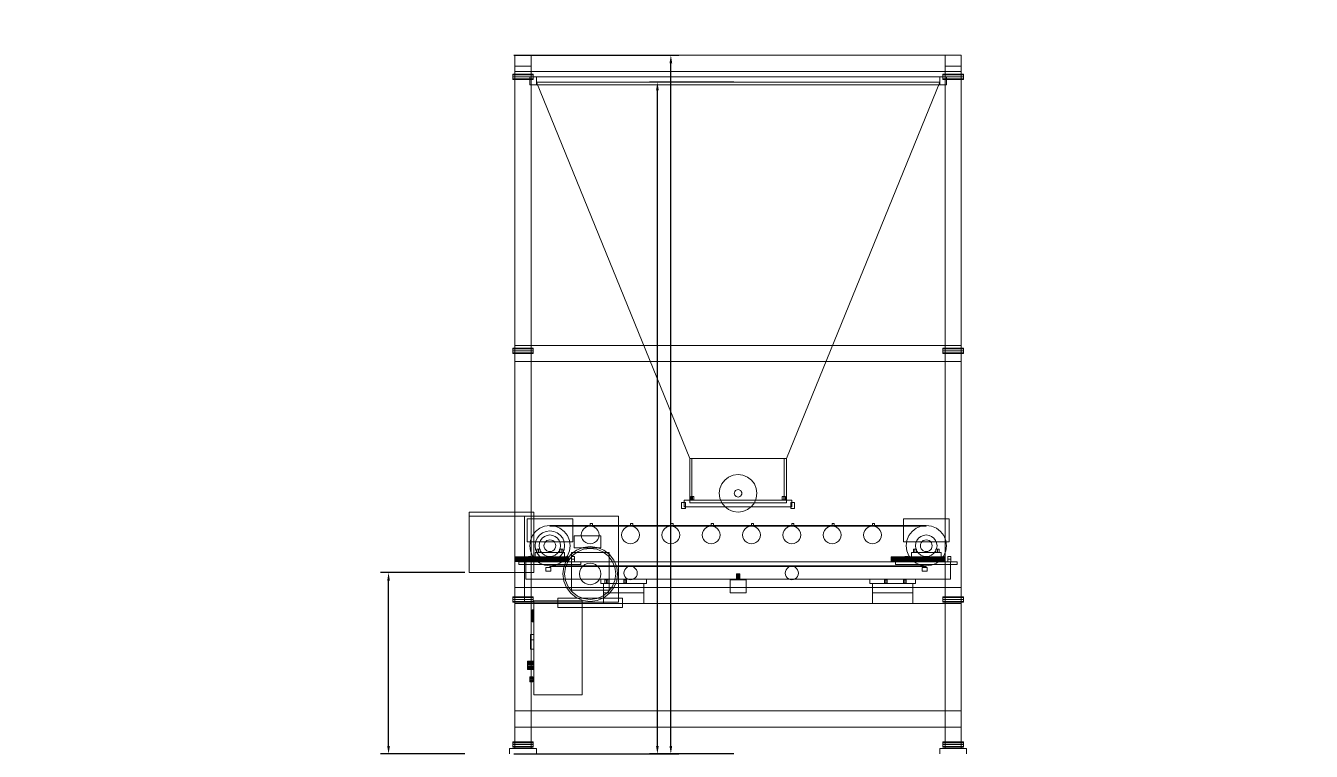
# Model space of a CAD drawing. Header units: millimetres. Extents: x -191664 to 191490, y -197311 to 10263.
# Drawn here: x -1550 to 3232, y -75090 to -72390 of the extents above; entities that cross this region are included whole.
import ezdxf

# ---------------------------------------------------------------- set-up
doc = ezdxf.new("R2010")
doc.units = ezdxf.units.MM
for name, color, linetype, lineweight in [('COTAS_O', 1, 'Continuous', 0), ('COTAS_R', 1, 'Continuous', 0), ('DET_dosificador_frontal', 7, 'Continuous', 0), ('R15_COTAS_TRANSPORTE_P', 1, 'Continuous', 0)]:
    doc.layers.add(name, color=color, linetype=linetype, lineweight=lineweight)
doc.dimstyles.new('PLANTA_20', dxfattribs={"dimtxt": 50, "dimasz": 30, "dimexe": 30, "dimexo": 16, "dimgap": 20, "dimtad": 1, "dimtih": 1, "dimtoh": 1, "dimdec": 1, "dimzin": 0, "dimdsep": 46, "dimcen": 0.09, "dimadec": 0, "dimazin": 0, "dimtfac": 1, "dimtdec": 4, "dimtofl": 0, "dimtmove": 0, "dimatfit": 3, "dimfxl": 1, "dimtolj": 1, "dimtzin": 0, "dimarcsym": 0})

# ---------------------------------------------------------------- blocks, each defined once
blk = doc.blocks.new('*D56')
at = {"layer": 'COTAS_O', "color": 0, "lineweight": -2, "transparency": 16777216}
for p, q in [((266, -72500), (880, -72500)), ((850, -75070), (850, -72530)), ((266, -75100), (880, -75100))]:
    blk.add_line(p, q, dxfattribs=at)
at = {"layer": 'COTAS_O', "color": 0, "transparency": 16777216}
for points in [[(845, -72530), (855, -72530), (850, -72500)], [(845, -75070), (855, -75070), (850, -75100)]]:
    blk.add_solid(points, dxfattribs=at)
at = {"layer": 'Defpoints', "color": 0, "transparency": 16777216}
for p in [(250, -72500), (850, -72500), (250, -75100)]:
    blk.add_point(p, dxfattribs=at)
blk = doc.blocks.new('*D57')
at = {"layer": 'COTAS_O', "color": 0, "lineweight": -2, "transparency": 16777216}
for p, q in [((1084, -72600), (770, -72600)), ((800, -75070), (800, -72630)), ((1084, -75100), (770, -75100))]:
    blk.add_line(p, q, dxfattribs=at)
at = {"layer": 'COTAS_O', "color": 0, "transparency": 16777216}
for points in [[(795, -72630), (805, -72630), (800, -72600)], [(795, -75070), (805, -75070), (800, -75100)]]:
    blk.add_solid(points, dxfattribs=at)
at = {"layer": 'Defpoints', "color": 0, "transparency": 16777216}
for p in [(800, -72600), (1100, -72600), (1100, -75100)]:
    blk.add_point(p, dxfattribs=at)
blk = doc.blocks.new('*D58')
at = {"layer": 'COTAS_R', "color": 0, "lineweight": -2, "transparency": 16777216}
for p, q in [((84, -74425), (-230, -74425)), ((-200, -75070), (-200, -74455)), ((84, -75100), (-230, -75100))]:
    blk.add_line(p, q, dxfattribs=at)
at = {"layer": 'COTAS_R', "color": 0, "transparency": 16777216}
for points in [[(-205, -74455), (-195, -74455), (-200, -74425)], [(-205, -75070), (-195, -75070), (-200, -75100)]]:
    blk.add_solid(points, dxfattribs=at)
at = {"layer": 'Defpoints', "color": 0, "transparency": 16777216}
for p in [(-200, -74425), (100, -74425), (100, -75100)]:
    blk.add_point(p, dxfattribs=at)
blk = doc.blocks.new('*D132')
at = {"layer": 'Defpoints', "color": 0, "transparency": 16777216}
for p in [(-500, -194490), (-500, -194490), (500, -194490), (203.3, -194656.7), (439.7, -194832)]:
    blk.add_point(p, dxfattribs=at)
at = {"layer": 'R15_COTAS_TRANSPORTE_P', "color": 0, "lineweight": -2, "transparency": 16777216}
blk.add_arc((-500, -194490), 722.8, 342.3783, 357.6217, dxfattribs=at)
at = {"layer": 'R15_COTAS_TRANSPORTE_P', "color": 0, "transparency": 16777216}
for points in [[(217.2, -194519.9), (227.1, -194520.1), (222.8, -194490)], [(193.6, -194710.4), (184.1, -194707.2), (179.2, -194737.2)]]:
    blk.add_solid(points, dxfattribs=at)
blk = doc.blocks.new('*D133')
at = {"layer": 'Defpoints', "color": 0, "transparency": 16777216}
for p in [(439.7, -194148), (217.9, -194406.1), (-500, -194490), (-500, -194490), (500, -194490)]:
    blk.add_point(p, dxfattribs=at)
at = {"layer": 'R15_COTAS_TRANSPORTE_P', "color": 0, "lineweight": -2, "transparency": 16777216}
blk.add_arc((-500, -194490), 722.8, 2.3783, 17.6217, dxfattribs=at)
at = {"layer": 'R15_COTAS_TRANSPORTE_P', "color": 0, "transparency": 16777216}
for points in [[(184.1, -194272.8), (193.6, -194269.6), (179.2, -194242.8)], [(227.1, -194459.9), (217.2, -194460.1), (222.8, -194490)]]:
    blk.add_solid(points, dxfattribs=at)

msp = doc.modelspace()

# ---------------------------------------------------------------- linework, layer by layer
at = {"layer": 'DET_dosificador_frontal', "color": 253, "true_color": 0x9caaa6}
for p, q in [((270, -72500), (330, -72500)), ((270, -72560), (270, -72500)), ((270, -72540), (330, -72540)), ((270, -75080), (270, -72540)), ((330, -72560), (330, -72500)), ((330, -72500), (1870, -72500)), ((330, -75080), (330, -72540)), ((1870, -72500), (1930, -72500)), ((1870, -72560), (1870, -72500)), ((1870, -72540), (1930, -72540)), ((1870, -75080), (1870, -72540)), ((1930, -72560), (1930, -72500)), ((1930, -75080), (1930, -72540)), ((262, -72572.93), (262, -72570)), ((262, -72570), (338, -72570)), ((262, -72580), (262, -72572.93)), ((262, -72572.93), (338, -72572.93)), ((262, -72587.07), (262, -72580)), ((338, -72580), (262, -72580)), ((262, -72587.07), (262, -72590)), ((262, -72587.07), (338, -72587.07)), ((270, -72560), (330, -72560)), ((325, -72580), (350, -72580)), ((325, -72610), (325, -72580)), ((330, -72560), (1870, -72560)), ((338, -72572.93), (338, -72570)), ((338, -72580), (338, -72572.93)), ((338, -72580), (338, -72587.07)), ((338, -72587.07), (338, -72590)), ((350, -72610), (350, -72580)), ((350, -72580), (1850, -72580)), ((1850, -72580), (1875, -72580)), ((1850, -72610), (1850, -72580)), ((1862, -72572.93), (1862, -72570)), ((1862, -72570), (1938, -72570)), ((1862, -72580), (1862, -72572.93)), ((1862, -72572.93), (1938, -72572.93)), ((1862, -72587.07), (1862, -72580)), ((1938, -72580), (1862, -72580)), ((1862, -72587.07), (1862, -72590)), ((1862, -72587.07), (1938, -72587.07)), ((1870, -72560), (1930, -72560)), ((1875, -72610), (1875, -72580)), ((1938, -72572.93), (1938, -72570)), ((1938, -72580), (1938, -72572.93)), ((1938, -72580), (1938, -72587.07)), ((1938, -72587.07), (1938, -72590)), ((262, -72590), (338, -72590)), ((325, -72610), (350, -72610)), ((920, -74000), (350, -72600)), ((1850, -72600), (350, -72600)), ((350, -72610), (1850, -72610)), ((1280, -74000), (1850, -72600)), ((1850, -72610), (1875, -72610)), ((1862, -72590), (1938, -72590)), ((262, -73592.93), (262, -73590)), ((262, -73590), (338, -73590)), ((270, -73580), (330, -73580)), ((270, -73640), (270, -73580)), ((330, -73640), (330, -73580)), ((330, -73580), (1870, -73580)), ((338, -73592.93), (338, -73590)), ((1862, -73592.93), (1862, -73590)), ((1862, -73590), (1938, -73590)), ((1870, -73580), (1930, -73580)), ((1870, -73640), (1870, -73580)), ((1930, -73640), (1930, -73580)), ((1938, -73592.93), (1938, -73590)), ((262, -73600), (262, -73592.93)), ((262, -73592.93), (338, -73592.93)), ((262, -73607.07), (262, -73600)), ((338, -73600), (262, -73600)), ((262, -73607.07), (262, -73610)), ((262, -73607.07), (338, -73607.07)), ((262, -73610), (338, -73610)), ((270, -73640), (330, -73640)), ((330, -73640), (1870, -73640)), ((338, -73600), (338, -73592.93)), ((338, -73600), (338, -73607.07)), ((338, -73607.07), (338, -73610)), ((1862, -73600), (1862, -73592.93)), ((1862, -73592.93), (1938, -73592.93)), ((1862, -73607.07), (1862, -73600)), ((1938, -73600), (1862, -73600)), ((1862, -73607.07), (1862, -73610)), ((1862, -73607.07), (1938, -73607.07)), ((1862, -73610), (1938, -73610)), ((1870, -73640), (1930, -73640)), ((1938, -73600), (1938, -73592.93)), ((1938, -73600), (1938, -73607.07)), ((1938, -73607.07), (1938, -73610)), ((920, -74000), (1280, -74000)), ((920, -74165), (920, -74000)), ((1280, -74165), (1280, -74000)), ((920, -74165), (1280, -74165)), ((100, -74200), (340, -74200)), ((100, -74425), (100, -74200)), ((100, -74215), (100, -74200)), ((340, -74425), (340, -74200)), ((340, -74215), (340, -74200)), ((100, -74215), (340, -74215)), ((310, -74385), (1890, -74385)), ((310, -74450), (310, -74385)), ((1890, -74450), (1890, -74385)), ((100, -74425), (340, -74425)), ((310, -74450), (1890, -74450)), ((270, -74480), (330, -74480)), ((270, -74540), (270, -74480)), ((330, -74540), (330, -74480)), ((330, -74480), (1870, -74480)), ((600, -74540), (600, -74500)), ((750, -74540), (750, -74500)), ((1600, -74540), (1600, -74500)), ((1750, -74540), (1750, -74500)), ((1870, -74480), (1930, -74480)), ((1870, -74540), (1870, -74480)), ((1930, -74540), (1930, -74480)), ((262, -74517.93), (262, -74515)), ((262, -74515), (338, -74515)), ((262, -74525), (262, -74517.93)), ((262, -74517.93), (338, -74517.93)), ((262, -74532.07), (262, -74525)), ((338, -74525), (262, -74525)), ((262, -74532.07), (262, -74535)), ((262, -74532.07), (338, -74532.07)), ((262, -74535), (338, -74535)), ((270, -74540), (330, -74540)), ((330, -74540), (1870, -74540)), ((338, -74517.93), (338, -74515)), ((338, -74525), (338, -74517.93)), ((338, -74525), (338, -74532.07)), ((338, -74532.07), (338, -74535)), ((430, -74520), (670, -74520)), ((430, -74555), (430, -74520)), ((600, -74540), (750, -74540)), ((670, -74555), (670, -74520)), ((1600, -74540), (1750, -74540)), ((1862, -74517.93), (1862, -74515)), ((1862, -74515), (1938, -74515)), ((1862, -74525), (1862, -74517.93)), ((1862, -74517.93), (1938, -74517.93)), ((1862, -74532.07), (1862, -74525)), ((1938, -74525), (1862, -74525)), ((1862, -74532.07), (1862, -74535)), ((1862, -74532.07), (1938, -74532.07)), ((1862, -74535), (1938, -74535)), ((1870, -74540), (1930, -74540)), ((1938, -74517.93), (1938, -74515)), ((1938, -74525), (1938, -74517.93)), ((1938, -74525), (1938, -74532.07)), ((1938, -74532.07), (1938, -74535)), ((330, -74580), (340, -74580)), ((330, -74675), (330, -74580)), ((340, -74675), (340, -74580)), ((430, -74555), (670, -74555)), ((330, -74675), (340, -74675)), ((270, -74940), (330, -74940)), ((270, -75000), (270, -74940)), ((330, -75000), (330, -74940)), ((330, -74940), (1870, -74940)), ((1870, -74940), (1930, -74940)), ((1870, -75000), (1870, -74940)), ((1930, -75000), (1930, -74940)), ((270, -75000), (330, -75000)), ((330, -75000), (1870, -75000)), ((1870, -75000), (1930, -75000)), ((262, -75057.93), (262, -75055)), ((262, -75055), (338, -75055)), ((262, -75065), (262, -75057.93)), ((262, -75057.93), (338, -75057.93)), ((262, -75072.07), (262, -75065)), ((338, -75065), (262, -75065)), ((262, -75072.07), (262, -75075)), ((262, -75072.07), (338, -75072.07)), ((262, -75075), (338, -75075)), ((338, -75057.93), (338, -75055)), ((338, -75065), (338, -75057.93)), ((338, -75065), (338, -75072.07)), ((338, -75072.07), (338, -75075)), ((1862, -75057.93), (1862, -75055)), ((1862, -75055), (1938, -75055)), ((1862, -75065), (1862, -75057.93)), ((1862, -75057.93), (1938, -75057.93)), ((1862, -75072.07), (1862, -75065)), ((1938, -75065), (1862, -75065)), ((1862, -75072.07), (1862, -75075)), ((1862, -75072.07), (1938, -75072.07)), ((1862, -75075), (1938, -75075)), ((1938, -75057.93), (1938, -75055)), ((1938, -75065), (1938, -75057.93)), ((1938, -75065), (1938, -75072.07)), ((1938, -75072.07), (1938, -75075)), ((250, -75080), (350, -75080)), ((250, -75100), (250, -75080)), ((270, -75080), (330, -75080)), ((350, -75100), (350, -75080)), ((1850, -75080), (1950, -75080)), ((1850, -75100), (1850, -75080)), ((1870, -75080), (1930, -75080)), ((1950, -75100), (1950, -75080))]:
    msp.add_line(p, q, dxfattribs=at)
at = {"layer": 'DET_dosificador_frontal', "color": 254, "true_color": 0xd8e0dc}
for p, q in [((920, -74000), (928, -74000)), ((920, -74155), (920, -74000)), ((928, -74155), (928, -74000)), ((1272, -74000), (1280, -74000)), ((1272, -74155), (1272, -74000)), ((1280, -74155), (1280, -74000)), ((920, -74155), (928, -74155)), ((1272, -74155), (1280, -74155)), ((315, -74225), (485, -74225)), ((315, -74310), (315, -74225)), ((485, -74310), (485, -74225)), ((1715, -74225), (1885, -74225)), ((1715, -74310), (1715, -74225)), ((1885, -74310), (1885, -74225)), ((315, -74310), (485, -74310)), ((1715, -74310), (1885, -74310)), ((334, -74563), (338, -74563)), ((334, -74608), (334, -74563)), ((338, -74608), (338, -74563)), ((334, -74608), (338, -74608))]:
    msp.add_line(p, q, dxfattribs=at)
at = {"layer": 'DET_dosificador_frontal', "color": 40, "true_color": 0xe6c527}
for p, q in [((1050.5, -74080.5), (1065, -74069.38)), ((1065, -74069.38), (1081.88, -74062.39)), ((1081.88, -74062.39), (1100, -74060)), ((1100, -74060), (1118.12, -74062.39)), ((1118.12, -74062.39), (1135, -74069.38)), ((1135, -74069.38), (1149.5, -74080.5)), ((1030, -74130), (1032.39, -74111.88)), ((1032.39, -74111.88), (1039.38, -74095)), ((1039.38, -74095), (1050.5, -74080.5)), ((1090.1, -74120.1), (1093, -74117.88)), ((1093, -74117.88), (1096.38, -74116.48)), ((1096.38, -74116.48), (1100, -74116)), ((1100, -74116), (1103.62, -74116.48)), ((1103.62, -74116.48), (1107, -74117.88)), ((1107, -74117.88), (1109.9, -74120.1)), ((1149.5, -74080.5), (1160.62, -74095)), ((1160.62, -74095), (1167.61, -74111.88)), ((1167.61, -74111.88), (1170, -74130)), ((900, -74155), (1300, -74155)), ((900, -74180), (900, -74155)), ((1032.39, -74148.12), (1030, -74130)), ((1039.38, -74165), (1032.39, -74148.12)), ((1050.5, -74179.5), (1039.38, -74165)), ((1086, -74130), (1086.48, -74126.38)), ((1086.48, -74133.62), (1086, -74130)), ((1086.48, -74126.38), (1087.88, -74123)), ((1087.88, -74137), (1086.48, -74133.62)), ((1087.88, -74123), (1090.1, -74120.1)), ((1090.1, -74139.9), (1087.88, -74137)), ((1093, -74142.12), (1090.1, -74139.9)), ((1096.38, -74143.52), (1093, -74142.12)), ((1100, -74144), (1096.38, -74143.52)), ((1103.62, -74143.52), (1100, -74144)), ((1107, -74142.12), (1103.62, -74143.52)), ((1109.9, -74139.9), (1107, -74142.12)), ((1109.9, -74120.1), (1112.12, -74123)), ((1112.12, -74137), (1109.9, -74139.9)), ((1112.12, -74123), (1113.52, -74126.38)), ((1113.52, -74133.62), (1112.12, -74137)), ((1113.52, -74126.38), (1114, -74130)), ((1114, -74130), (1113.52, -74133.62)), ((1160.62, -74165), (1149.5, -74179.5)), ((1167.61, -74148.12), (1160.62, -74165)), ((1170, -74130), (1167.61, -74148.12)), ((1300, -74180), (1300, -74155)), ((900, -74180), (1300, -74180)), ((1065, -74190.62), (1050.5, -74179.5)), ((1081.88, -74197.61), (1065, -74190.62)), ((1100, -74200), (1081.88, -74197.61)), ((1118.12, -74197.61), (1100, -74200)), ((1135, -74190.62), (1118.12, -74197.61)), ((1149.5, -74179.5), (1135, -74190.62)), ((346.87, -74310.76), (352.37, -74297.5)), ((352.37, -74297.5), (361.11, -74286.11)), ((361.11, -74286.11), (372.5, -74277.37)), ((372.5, -74277.37), (385.76, -74271.87)), ((380.95, -74314), (384.44, -74309.44)), ((384.44, -74309.44), (389, -74305.95)), ((385.76, -74271.87), (400, -74270)), ((389, -74305.95), (394.31, -74303.75)), ((394.31, -74303.75), (400, -74303)), ((400, -74270), (414.24, -74271.87)), ((400, -74303), (405.69, -74303.75)), ((405.69, -74303.75), (411, -74305.95)), ((411, -74305.95), (415.56, -74309.44)), ((414.24, -74271.87), (427.5, -74277.37)), ((415.56, -74309.44), (419.05, -74314)), ((427.5, -74277.37), (438.89, -74286.11)), ((438.89, -74286.11), (447.63, -74297.5)), ((447.63, -74297.5), (453.13, -74310.76)), ((1780.95, -74314), (1784.44, -74309.44)), ((1784.44, -74309.44), (1789, -74305.95)), ((1789, -74305.95), (1794.31, -74303.75)), ((1794.31, -74303.75), (1800, -74303)), ((1800, -74303), (1805.69, -74303.75)), ((1805.69, -74303.75), (1811, -74305.95)), ((1811, -74305.95), (1815.56, -74309.44)), ((1815.56, -74309.44), (1819.05, -74314)), ((345, -74325), (346.87, -74310.76)), ((346.87, -74339.24), (345, -74325)), ((352.37, -74352.5), (346.87, -74339.24)), ((361.11, -74363.89), (352.37, -74352.5)), ((378, -74325), (378.75, -74319.31)), ((378.75, -74330.69), (378, -74325)), ((378.75, -74319.31), (380.95, -74314)), ((380.95, -74336), (378.75, -74330.69)), ((384.44, -74340.56), (380.95, -74336)), ((389, -74344.05), (384.44, -74340.56)), ((394.31, -74346.25), (389, -74344.05)), ((400, -74347), (394.31, -74346.25)), ((405.69, -74346.25), (400, -74347)), ((411, -74344.05), (405.69, -74346.25)), ((415.56, -74340.56), (411, -74344.05)), ((419.05, -74336), (415.56, -74340.56)), ((419.05, -74314), (421.25, -74319.31)), ((421.25, -74330.69), (419.05, -74336)), ((421.25, -74319.31), (422, -74325)), ((422, -74325), (421.25, -74330.69)), ((447.63, -74352.5), (438.89, -74363.89)), ((453.13, -74339.24), (447.63, -74352.5)), ((453.13, -74310.76), (455, -74325)), ((455, -74325), (453.13, -74339.24)), ((1778, -74325), (1778.75, -74319.31)), ((1778.75, -74330.69), (1778, -74325)), ((1778.75, -74319.31), (1780.95, -74314)), ((1780.95, -74336), (1778.75, -74330.69)), ((1784.44, -74340.56), (1780.95, -74336)), ((1789, -74344.05), (1784.44, -74340.56)), ((1794.31, -74346.25), (1789, -74344.05)), ((1800, -74347), (1794.31, -74346.25)), ((1805.69, -74346.25), (1800, -74347)), ((1811, -74344.05), (1805.69, -74346.25)), ((1815.56, -74340.56), (1811, -74344.05)), ((1819.05, -74336), (1815.56, -74340.56)), ((1819.05, -74314), (1821.25, -74319.31)), ((1821.25, -74330.69), (1819.05, -74336)), ((1821.25, -74319.31), (1822, -74325)), ((1822, -74325), (1821.25, -74330.69)), ((270, -74366.31), (270, -74366)), ((270, -74366), (470, -74366)), ((270, -74367.21), (270, -74366.31)), ((270, -74366.31), (470, -74366.31)), ((270, -74368.64), (270, -74367.21)), ((270, -74367.21), (470, -74367.21)), ((270, -74370.5), (270, -74368.64)), ((270, -74368.64), (470, -74368.64)), ((270, -74372.67), (270, -74370.5)), ((270, -74370.5), (470, -74370.5)), ((270, -74375), (270, -74372.67)), ((270, -74372.67), (470, -74372.67)), ((270, -74377.33), (270, -74375)), ((470, -74375), (270, -74375)), ((270, -74377.33), (270, -74379.5)), ((270, -74377.33), (470, -74377.33)), ((270, -74379.5), (270, -74381.36)), ((270, -74379.5), (470, -74379.5)), ((270, -74381.36), (270, -74382.79)), ((270, -74381.36), (470, -74381.36)), ((270, -74382.79), (270, -74383.69)), ((270, -74382.79), (470, -74382.79)), ((270, -74383.69), (270, -74384)), ((270, -74383.69), (470, -74383.69)), ((270, -74384), (470, -74384)), ((285, -74385), (515, -74385)), ((285, -74395), (285, -74385)), ((285, -74395), (515, -74395)), ((372.5, -74372.63), (361.11, -74363.89)), ((385.76, -74378.13), (372.5, -74372.63)), ((400, -74380), (385.76, -74378.13)), ((414.24, -74378.13), (400, -74380)), ((427.5, -74372.63), (414.24, -74378.13)), ((438.89, -74363.89), (427.5, -74372.63)), ((470, -74366.31), (470, -74366)), ((470, -74367.21), (470, -74366.31)), ((470, -74368.64), (470, -74367.21)), ((470, -74370.5), (470, -74368.64)), ((470, -74372.67), (470, -74370.5)), ((470, -74375), (470, -74372.67)), ((470, -74375), (470, -74377.33)), ((470, -74377.33), (470, -74379.5)), ((470, -74379.5), (470, -74381.36)), ((470, -74381.36), (470, -74382.79)), ((470, -74382.79), (470, -74383.69)), ((470, -74383.69), (470, -74384)), ((515, -74395), (515, -74385)), ((515.36, -74410), (521.72, -74401.72)), ((521.72, -74401.72), (530, -74395.36)), ((530, -74395.36), (539.65, -74391.36)), ((539.65, -74391.36), (550, -74390)), ((550, -74390), (560.35, -74391.36)), ((560.35, -74391.36), (570, -74395.36)), ((570, -74395.36), (578.28, -74401.72)), ((578.28, -74401.72), (584.64, -74410)), ((1670, -74366.31), (1670, -74366)), ((1670, -74366), (1870, -74366)), ((1670, -74367.21), (1670, -74366.31)), ((1670, -74366.31), (1870, -74366.31)), ((1670, -74368.64), (1670, -74367.21)), ((1670, -74367.21), (1870, -74367.21)), ((1670, -74370.5), (1670, -74368.64)), ((1670, -74368.64), (1870, -74368.64)), ((1670, -74372.67), (1670, -74370.5)), ((1670, -74370.5), (1870, -74370.5)), ((1670, -74375), (1670, -74372.67)), ((1670, -74372.67), (1870, -74372.67)), ((1670, -74377.33), (1670, -74375)), ((1870, -74375), (1670, -74375)), ((1670, -74377.33), (1670, -74379.5)), ((1670, -74377.33), (1870, -74377.33)), ((1670, -74379.5), (1670, -74381.36)), ((1670, -74379.5), (1870, -74379.5)), ((1670, -74381.36), (1670, -74382.79)), ((1670, -74381.36), (1870, -74381.36)), ((1670, -74382.79), (1670, -74383.69)), ((1670, -74382.79), (1870, -74382.79)), ((1670, -74383.69), (1670, -74384)), ((1670, -74383.69), (1870, -74383.69)), ((1670, -74384), (1870, -74384)), ((1685, -74385), (1915, -74385)), ((1685, -74395), (1685, -74385)), ((1685, -74395), (1915, -74395)), ((1870, -74366.31), (1870, -74366)), ((1870, -74367.21), (1870, -74366.31)), ((1870, -74368.64), (1870, -74367.21)), ((1870, -74370.5), (1870, -74368.64)), ((1870, -74372.67), (1870, -74370.5)), ((1870, -74375), (1870, -74372.67)), ((1870, -74375), (1870, -74377.33)), ((1870, -74377.33), (1870, -74379.5)), ((1870, -74379.5), (1870, -74381.36)), ((1870, -74381.36), (1870, -74382.79)), ((1870, -74382.79), (1870, -74383.69)), ((1870, -74383.69), (1870, -74384)), ((1915, -74395), (1915, -74385)), ((510, -74430), (511.36, -74419.65)), ((511.36, -74440.35), (510, -74430)), ((511.36, -74419.65), (515.36, -74410)), ((515.36, -74450), (511.36, -74440.35)), ((521.72, -74458.28), (515.36, -74450)), ((584.64, -74450), (578.28, -74458.28)), ((584.64, -74410), (588.64, -74419.65)), ((588.64, -74440.35), (584.64, -74450)), ((588.64, -74419.65), (590, -74430)), ((590, -74430), (588.64, -74440.35)), ((530, -74464.64), (521.72, -74458.28)), ((539.65, -74468.64), (530, -74464.64)), ((550, -74470), (539.65, -74468.64)), ((560.35, -74468.64), (550, -74470)), ((570, -74464.64), (560.35, -74468.64)), ((578.28, -74458.28), (570, -74464.64)), ((600, -74465), (750, -74465)), ((600, -74500), (600, -74465)), ((600, -74500), (750, -74500)), ((750, -74500), (750, -74465)), ((1600, -74465), (1750, -74465)), ((1600, -74500), (1600, -74465)), ((1600, -74500), (1750, -74500)), ((1750, -74500), (1750, -74465))]:
    msp.add_line(p, q, dxfattribs=at)
at = {"layer": 'DET_dosificador_frontal', "color": 43, "true_color": 0xe7bf45}
for p, q in [((890, -74164), (904, -74164)), ((890, -74186), (890, -74164)), ((904, -74186), (904, -74164)), ((930, -74142), (923.94, -74142)), ((923.94, -74154), (923.94, -74142)), ((923.94, -74154), (930, -74154)), ((930, -74142), (936.06, -74142)), ((930, -74142), (930, -74154)), ((930, -74154), (936.06, -74154)), ((936.06, -74154), (936.06, -74142)), ((1270, -74142), (1263.94, -74142)), ((1263.94, -74154), (1263.94, -74142)), ((1263.94, -74154), (1270, -74154)), ((1270, -74142), (1276.06, -74142)), ((1270, -74142), (1270, -74154)), ((1270, -74154), (1276.06, -74154)), ((1276.06, -74154), (1276.06, -74142)), ((1296, -74164), (1310, -74164)), ((1296, -74186), (1296, -74164)), ((1310, -74186), (1310, -74164)), ((890, -74186), (904, -74186)), ((1296, -74186), (1310, -74186)), ((358, -74338), (351.94, -74338)), ((351.94, -74350), (351.94, -74338)), ((351.94, -74350), (358, -74350)), ((358, -74338), (364.06, -74338)), ((358, -74338), (358, -74350)), ((358, -74350), (364.06, -74350)), ((364.06, -74350), (364.06, -74338)), ((442, -74338), (435.94, -74338)), ((435.94, -74350), (435.94, -74338)), ((435.94, -74350), (442, -74350)), ((442, -74338), (448.06, -74338)), ((442, -74338), (442, -74350)), ((442, -74350), (448.06, -74350)), ((448.06, -74350), (448.06, -74338)), ((1758, -74338), (1751.94, -74338)), ((1751.94, -74350), (1751.94, -74338)), ((1751.94, -74350), (1758, -74350)), ((1758, -74338), (1764.06, -74338)), ((1758, -74338), (1758, -74350)), ((1758, -74350), (1764.06, -74350)), ((1764.06, -74350), (1764.06, -74338)), ((1842, -74338), (1835.94, -74338)), ((1835.94, -74350), (1835.94, -74338)), ((1835.94, -74350), (1842, -74350)), ((1842, -74338), (1848.06, -74338)), ((1842, -74338), (1842, -74350)), ((1842, -74350), (1848.06, -74350)), ((1848.06, -74350), (1848.06, -74338)), ((320, -74375), (320, -74364.61)), ((320, -74364.61), (332, -74364.61)), ((320, -74385.39), (320, -74375)), ((332, -74375), (320, -74375)), ((320, -74385.39), (332, -74385.39)), ((332, -74375), (332, -74364.61)), ((332, -74375), (332, -74385.39)), ((480, -74375), (480, -74364.61)), ((480, -74364.61), (492, -74364.61)), ((480, -74385.39), (480, -74375)), ((492, -74375), (480, -74375)), ((480, -74385.39), (492, -74385.39)), ((492, -74375), (492, -74364.61)), ((492, -74375), (492, -74385.39)), ((1720, -74375), (1720, -74364.61)), ((1720, -74364.61), (1732, -74364.61)), ((1720, -74385.39), (1720, -74375)), ((1732, -74375), (1720, -74375)), ((1720, -74385.39), (1732, -74385.39)), ((1732, -74375), (1732, -74364.61)), ((1732, -74375), (1732, -74385.39)), ((1880, -74375), (1880, -74364.61)), ((1880, -74364.61), (1892, -74364.61)), ((1880, -74385.39), (1880, -74375)), ((1892, -74375), (1880, -74375)), ((1880, -74385.39), (1892, -74385.39)), ((1892, -74375), (1892, -74364.61)), ((1892, -74375), (1892, -74385.39)), ((610, -74452), (604.8, -74452)), ((604.8, -74464), (604.8, -74452)), ((610, -74452), (615.2, -74452)), ((610, -74452), (610, -74464)), ((615.2, -74464), (615.2, -74452)), ((680, -74452), (674.8, -74452)), ((674.8, -74464), (674.8, -74452)), ((680, -74452), (685.2, -74452)), ((680, -74452), (680, -74464)), ((685.2, -74464), (685.2, -74452)), ((1070, -74452), (1130, -74452)), ((1070, -74500), (1070, -74452)), ((1130, -74500), (1130, -74452)), ((1650, -74452), (1644.8, -74452)), ((1644.8, -74464), (1644.8, -74452)), ((1650, -74452), (1655.2, -74452)), ((1650, -74452), (1650, -74464)), ((1655.2, -74464), (1655.2, -74452)), ((1720, -74452), (1714.8, -74452)), ((1714.8, -74464), (1714.8, -74452)), ((1720, -74452), (1725.2, -74452)), ((1720, -74452), (1720, -74464)), ((1725.2, -74464), (1725.2, -74452)), ((604.8, -74464), (610, -74464)), ((610, -74464), (615.2, -74464)), ((674.8, -74464), (680, -74464)), ((680, -74464), (685.2, -74464)), ((1070, -74500), (1130, -74500)), ((1644.8, -74464), (1650, -74464)), ((1650, -74464), (1655.2, -74464)), ((1714.8, -74464), (1720, -74464)), ((1720, -74464), (1725.2, -74464)), ((328, -74655), (340, -74655)), ((328, -74710), (328, -74655)), ((340, -74710), (340, -74655)), ((328, -74710), (340, -74710))]:
    msp.add_line(p, q, dxfattribs=at)
at = {"layer": 'DET_dosificador_frontal', "color": 132, "true_color": 0x06bec7}
for p, q in [((305, -74215), (655, -74215)), ((305, -74535), (305, -74215)), ((346.97, -74271.97), (362.5, -74260.05)), ((362.5, -74260.05), (380.59, -74252.56)), ((380.59, -74252.56), (400, -74250)), ((400, -74250), (419.41, -74252.56)), ((419.41, -74252.56), (437.5, -74260.05)), ((437.5, -74260.05), (453.03, -74271.97)), ((521.42, -74268.5), (526.67, -74261.67)), ((526.67, -74261.67), (533.5, -74256.42)), ((533.5, -74256.42), (541.46, -74253.12)), ((541.46, -74253.12), (550, -74252)), ((550, -74252), (558.54, -74253.12)), ((558.54, -74253.12), (566.5, -74256.42)), ((566.5, -74256.42), (573.33, -74261.67)), ((573.33, -74261.67), (578.58, -74268.5)), ((655, -74535), (655, -74215)), ((671.42, -74268.5), (676.67, -74261.67)), ((676.67, -74261.67), (683.5, -74256.42)), ((683.5, -74256.42), (691.46, -74253.12)), ((691.46, -74253.12), (700, -74252)), ((700, -74252), (708.54, -74253.12)), ((708.54, -74253.12), (716.5, -74256.42)), ((716.5, -74256.42), (723.33, -74261.67)), ((723.33, -74261.67), (728.58, -74268.5)), ((821.42, -74268.5), (826.67, -74261.67)), ((826.67, -74261.67), (833.5, -74256.42)), ((833.5, -74256.42), (841.46, -74253.12)), ((841.46, -74253.12), (850, -74252)), ((850, -74252), (858.54, -74253.12)), ((858.54, -74253.12), (866.5, -74256.42)), ((866.5, -74256.42), (873.33, -74261.67)), ((873.33, -74261.67), (878.58, -74268.5)), ((971.42, -74268.5), (976.67, -74261.67)), ((976.67, -74261.67), (983.5, -74256.42)), ((983.5, -74256.42), (991.46, -74253.12)), ((991.46, -74253.12), (1000, -74252)), ((1000, -74252), (1008.54, -74253.12)), ((1008.54, -74253.12), (1016.5, -74256.42)), ((1016.5, -74256.42), (1023.33, -74261.67)), ((1023.33, -74261.67), (1028.58, -74268.5)), ((1121.42, -74268.5), (1126.67, -74261.67)), ((1126.67, -74261.67), (1133.5, -74256.42)), ((1133.5, -74256.42), (1141.46, -74253.12)), ((1141.46, -74253.12), (1150, -74252)), ((1150, -74252), (1158.54, -74253.12)), ((1158.54, -74253.12), (1166.5, -74256.42)), ((1166.5, -74256.42), (1173.33, -74261.67)), ((1173.33, -74261.67), (1178.58, -74268.5)), ((1271.42, -74268.5), (1276.67, -74261.67)), ((1276.67, -74261.67), (1283.5, -74256.42)), ((1283.5, -74256.42), (1291.46, -74253.12)), ((1291.46, -74253.12), (1300, -74252)), ((1300, -74252), (1308.54, -74253.12)), ((1308.54, -74253.12), (1316.5, -74256.42)), ((1316.5, -74256.42), (1323.33, -74261.67)), ((1323.33, -74261.67), (1328.58, -74268.5)), ((1421.42, -74268.5), (1426.67, -74261.67)), ((1426.67, -74261.67), (1433.5, -74256.42)), ((1433.5, -74256.42), (1441.46, -74253.12)), ((1441.46, -74253.12), (1450, -74252)), ((1450, -74252), (1458.54, -74253.12)), ((1458.54, -74253.12), (1466.5, -74256.42)), ((1466.5, -74256.42), (1473.33, -74261.67)), ((1473.33, -74261.67), (1478.58, -74268.5)), ((1571.42, -74268.5), (1576.67, -74261.67)), ((1576.67, -74261.67), (1583.5, -74256.42)), ((1583.5, -74256.42), (1591.46, -74253.12)), ((1591.46, -74253.12), (1600, -74252)), ((1600, -74252), (1608.54, -74253.12)), ((1608.54, -74253.12), (1616.5, -74256.42)), ((1616.5, -74256.42), (1623.33, -74261.67)), ((1623.33, -74261.67), (1628.58, -74268.5)), ((1746.97, -74271.97), (1762.5, -74260.05)), ((1762.5, -74260.05), (1780.59, -74252.56)), ((1780.59, -74252.56), (1800, -74250)), ((1800, -74250), (1819.41, -74252.56)), ((1819.41, -74252.56), (1837.5, -74260.05)), ((1837.5, -74260.05), (1853.03, -74271.97)), ((325, -74325), (327.56, -74305.59)), ((327.56, -74305.59), (335.05, -74287.5)), ((335.05, -74287.5), (346.97, -74271.97)), ((361.36, -74314.65), (365.36, -74305)), ((365.36, -74305), (371.72, -74296.72)), ((371.72, -74296.72), (380, -74290.36)), ((380, -74290.36), (389.65, -74286.36)), ((389.65, -74286.36), (400, -74285)), ((400, -74285), (410.35, -74286.36)), ((410.35, -74286.36), (420, -74290.36)), ((420, -74290.36), (428.28, -74296.72)), ((428.28, -74296.72), (434.64, -74305)), ((434.64, -74305), (438.64, -74314.65)), ((453.03, -74271.97), (464.95, -74287.5)), ((464.95, -74287.5), (472.44, -74305.59)), ((472.44, -74305.59), (475, -74325)), ((490, -74288), (590, -74288)), ((490, -74333), (490, -74288)), ((517, -74285), (518.12, -74276.46)), ((518.12, -74293.54), (517, -74285)), ((518.12, -74276.46), (521.42, -74268.5)), ((521.42, -74301.5), (518.12, -74293.54)), ((526.67, -74308.33), (521.42, -74301.5)), ((533.5, -74313.58), (526.67, -74308.33)), ((573.33, -74308.33), (566.5, -74313.58)), ((578.58, -74301.5), (573.33, -74308.33)), ((578.58, -74268.5), (581.88, -74276.46)), ((581.88, -74293.54), (578.58, -74301.5)), ((581.88, -74276.46), (583, -74285)), ((583, -74285), (581.88, -74293.54)), ((590, -74333), (590, -74288)), ((667, -74285), (668.12, -74276.46)), ((668.12, -74293.54), (667, -74285)), ((668.12, -74276.46), (671.42, -74268.5)), ((671.42, -74301.5), (668.12, -74293.54)), ((676.67, -74308.33), (671.42, -74301.5)), ((683.5, -74313.58), (676.67, -74308.33)), ((723.33, -74308.33), (716.5, -74313.58)), ((728.58, -74301.5), (723.33, -74308.33)), ((728.58, -74268.5), (731.88, -74276.46)), ((731.88, -74293.54), (728.58, -74301.5)), ((731.88, -74276.46), (733, -74285)), ((733, -74285), (731.88, -74293.54)), ((817, -74285), (818.12, -74276.46)), ((818.12, -74293.54), (817, -74285)), ((818.12, -74276.46), (821.42, -74268.5)), ((821.42, -74301.5), (818.12, -74293.54)), ((826.67, -74308.33), (821.42, -74301.5)), ((833.5, -74313.58), (826.67, -74308.33)), ((873.33, -74308.33), (866.5, -74313.58)), ((878.58, -74301.5), (873.33, -74308.33)), ((878.58, -74268.5), (881.88, -74276.46)), ((881.88, -74293.54), (878.58, -74301.5)), ((881.88, -74276.46), (883, -74285)), ((883, -74285), (881.88, -74293.54)), ((967, -74285), (968.12, -74276.46)), ((968.12, -74293.54), (967, -74285)), ((968.12, -74276.46), (971.42, -74268.5)), ((971.42, -74301.5), (968.12, -74293.54)), ((976.67, -74308.33), (971.42, -74301.5)), ((983.5, -74313.58), (976.67, -74308.33)), ((1023.33, -74308.33), (1016.5, -74313.58)), ((1028.58, -74301.5), (1023.33, -74308.33)), ((1028.58, -74268.5), (1031.88, -74276.46)), ((1031.88, -74293.54), (1028.58, -74301.5)), ((1031.88, -74276.46), (1033, -74285)), ((1033, -74285), (1031.88, -74293.54)), ((1117, -74285), (1118.12, -74276.46)), ((1118.12, -74293.54), (1117, -74285)), ((1118.12, -74276.46), (1121.42, -74268.5)), ((1121.42, -74301.5), (1118.12, -74293.54)), ((1126.67, -74308.33), (1121.42, -74301.5)), ((1133.5, -74313.58), (1126.67, -74308.33)), ((1173.33, -74308.33), (1166.5, -74313.58)), ((1178.58, -74301.5), (1173.33, -74308.33)), ((1178.58, -74268.5), (1181.88, -74276.46)), ((1181.88, -74293.54), (1178.58, -74301.5)), ((1181.88, -74276.46), (1183, -74285)), ((1183, -74285), (1181.88, -74293.54)), ((1267, -74285), (1268.12, -74276.46)), ((1268.12, -74293.54), (1267, -74285)), ((1268.12, -74276.46), (1271.42, -74268.5)), ((1271.42, -74301.5), (1268.12, -74293.54)), ((1276.67, -74308.33), (1271.42, -74301.5)), ((1283.5, -74313.58), (1276.67, -74308.33)), ((1323.33, -74308.33), (1316.5, -74313.58)), ((1328.58, -74301.5), (1323.33, -74308.33)), ((1328.58, -74268.5), (1331.88, -74276.46)), ((1331.88, -74293.54), (1328.58, -74301.5)), ((1331.88, -74276.46), (1333, -74285)), ((1333, -74285), (1331.88, -74293.54)), ((1417, -74285), (1418.12, -74276.46)), ((1418.12, -74293.54), (1417, -74285)), ((1418.12, -74276.46), (1421.42, -74268.5)), ((1421.42, -74301.5), (1418.12, -74293.54)), ((1426.67, -74308.33), (1421.42, -74301.5)), ((1433.5, -74313.58), (1426.67, -74308.33)), ((1473.33, -74308.33), (1466.5, -74313.58)), ((1478.58, -74301.5), (1473.33, -74308.33)), ((1478.58, -74268.5), (1481.88, -74276.46)), ((1481.88, -74293.54), (1478.58, -74301.5)), ((1481.88, -74276.46), (1483, -74285)), ((1483, -74285), (1481.88, -74293.54)), ((1567, -74285), (1568.12, -74276.46)), ((1568.12, -74293.54), (1567, -74285)), ((1568.12, -74276.46), (1571.42, -74268.5)), ((1571.42, -74301.5), (1568.12, -74293.54)), ((1576.67, -74308.33), (1571.42, -74301.5)), ((1583.5, -74313.58), (1576.67, -74308.33)), ((1623.33, -74308.33), (1616.5, -74313.58)), ((1628.58, -74301.5), (1623.33, -74308.33)), ((1628.58, -74268.5), (1631.88, -74276.46)), ((1631.88, -74293.54), (1628.58, -74301.5)), ((1631.88, -74276.46), (1633, -74285)), ((1633, -74285), (1631.88, -74293.54)), ((1725, -74325), (1727.56, -74305.59)), ((1727.56, -74305.59), (1735.05, -74287.5)), ((1735.05, -74287.5), (1746.97, -74271.97)), ((1761.36, -74314.65), (1765.36, -74305)), ((1765.36, -74305), (1771.72, -74296.72)), ((1771.72, -74296.72), (1780, -74290.36)), ((1780, -74290.36), (1789.65, -74286.36)), ((1789.65, -74286.36), (1800, -74285)), ((1800, -74285), (1810.35, -74286.36)), ((1810.35, -74286.36), (1820, -74290.36)), ((1820, -74290.36), (1828.28, -74296.72)), ((1828.28, -74296.72), (1834.64, -74305)), ((1834.64, -74305), (1838.64, -74314.65)), ((1853.03, -74271.97), (1864.95, -74287.5)), ((1864.95, -74287.5), (1872.44, -74305.59)), ((1872.44, -74305.59), (1875, -74325)), ((327.56, -74344.41), (325, -74325)), ((335.05, -74362.5), (327.56, -74344.41)), ((345, -74350), (455, -74350)), ((345, -74385), (345, -74350)), ((360, -74325), (361.36, -74314.65)), ((361.36, -74335.35), (360, -74325)), ((365.36, -74345), (361.36, -74335.35)), ((371.72, -74353.28), (365.36, -74345)), ((380, -74359.64), (371.72, -74353.28)), ((428.28, -74353.28), (420, -74359.64)), ((434.64, -74345), (428.28, -74353.28)), ((438.64, -74335.35), (434.64, -74345)), ((438.64, -74314.65), (440, -74325)), ((440, -74325), (438.64, -74335.35)), ((455, -74385), (455, -74350)), ((472.44, -74344.41), (464.95, -74362.5)), ((475, -74325), (472.44, -74344.41)), ((477.88, -74357.88), (499, -74341.67)), ((480, -74350), (620, -74350)), ((480, -74490), (480, -74350)), ((482.82, -74362.82), (502.5, -74347.73)), ((490, -74333), (590, -74333)), ((499, -74341.67), (523.6, -74331.48)), ((502.5, -74347.73), (525.41, -74338.24)), ((523.6, -74331.48), (550, -74328)), ((525.41, -74338.24), (550, -74335)), ((541.46, -74316.88), (533.5, -74313.58)), ((550, -74318), (541.46, -74316.88)), ((558.54, -74316.88), (550, -74318)), ((550, -74328), (576.4, -74331.48)), ((550, -74335), (574.59, -74338.24)), ((566.5, -74313.58), (558.54, -74316.88)), ((574.59, -74338.24), (597.5, -74347.73)), ((576.4, -74331.48), (601, -74341.67)), ((597.5, -74347.73), (617.18, -74362.82)), ((601, -74341.67), (622.12, -74357.88)), ((620, -74490), (620, -74350)), ((691.46, -74316.88), (683.5, -74313.58)), ((700, -74318), (691.46, -74316.88)), ((708.54, -74316.88), (700, -74318)), ((716.5, -74313.58), (708.54, -74316.88)), ((841.46, -74316.88), (833.5, -74313.58)), ((850, -74318), (841.46, -74316.88)), ((858.54, -74316.88), (850, -74318)), ((866.5, -74313.58), (858.54, -74316.88)), ((991.46, -74316.88), (983.5, -74313.58)), ((1000, -74318), (991.46, -74316.88)), ((1008.54, -74316.88), (1000, -74318)), ((1016.5, -74313.58), (1008.54, -74316.88)), ((1141.46, -74316.88), (1133.5, -74313.58)), ((1150, -74318), (1141.46, -74316.88)), ((1158.54, -74316.88), (1150, -74318)), ((1166.5, -74313.58), (1158.54, -74316.88)), ((1291.46, -74316.88), (1283.5, -74313.58)), ((1300, -74318), (1291.46, -74316.88)), ((1308.54, -74316.88), (1300, -74318)), ((1316.5, -74313.58), (1308.54, -74316.88)), ((1441.46, -74316.88), (1433.5, -74313.58)), ((1450, -74318), (1441.46, -74316.88)), ((1458.54, -74316.88), (1450, -74318)), ((1466.5, -74313.58), (1458.54, -74316.88)), ((1591.46, -74316.88), (1583.5, -74313.58)), ((1600, -74318), (1591.46, -74316.88)), ((1608.54, -74316.88), (1600, -74318)), ((1616.5, -74313.58), (1608.54, -74316.88)), ((1727.56, -74344.41), (1725, -74325)), ((1735.05, -74362.5), (1727.56, -74344.41)), ((1745, -74350), (1855, -74350)), ((1745, -74385), (1745, -74350)), ((1760, -74325), (1761.36, -74314.65)), ((1761.36, -74335.35), (1760, -74325)), ((1765.36, -74345), (1761.36, -74335.35)), ((1771.72, -74353.28), (1765.36, -74345)), ((1780, -74359.64), (1771.72, -74353.28)), ((1828.28, -74353.28), (1820, -74359.64)), ((1834.64, -74345), (1828.28, -74353.28)), ((1838.64, -74335.35), (1834.64, -74345)), ((1838.64, -74314.65), (1840, -74325)), ((1840, -74325), (1838.64, -74335.35)), ((1855, -74385), (1855, -74350)), ((1872.44, -74344.41), (1864.95, -74362.5)), ((1875, -74325), (1872.44, -74344.41)), ((346.97, -74378.03), (335.05, -74362.5)), ((345, -74385), (455, -74385)), ((362.5, -74389.95), (346.97, -74378.03)), ((380.59, -74397.44), (362.5, -74389.95)), ((389.65, -74363.64), (380, -74359.64)), ((400, -74400), (380.59, -74397.44)), ((400, -74365), (389.65, -74363.64)), ((410.35, -74363.64), (400, -74365)), ((419.41, -74397.44), (400, -74400)), ((420, -74359.64), (410.35, -74363.64)), ((437.5, -74389.95), (419.41, -74397.44)), ((453.03, -74378.03), (437.5, -74389.95)), ((448, -74430), (451.48, -74403.6)), ((451.48, -74403.6), (461.67, -74379)), ((464.95, -74362.5), (453.03, -74378.03)), ((455, -74430), (458.24, -74405.41)), ((458.24, -74405.41), (467.73, -74382.5)), ((461.67, -74379), (477.88, -74357.88)), ((467.73, -74382.5), (482.82, -74362.82)), ((617.18, -74362.82), (632.27, -74382.5)), ((622.12, -74357.88), (638.33, -74379)), ((632.27, -74382.5), (641.76, -74405.41)), ((638.33, -74379), (648.52, -74403.6)), ((641.76, -74405.41), (645, -74430)), ((648.52, -74403.6), (652, -74430)), ((682.32, -74409.32), (687.5, -74405.35)), ((687.5, -74405.35), (693.53, -74402.85)), ((693.53, -74402.85), (700, -74402)), ((700, -74402), (706.47, -74402.85)), ((706.47, -74402.85), (712.5, -74405.35)), ((712.5, -74405.35), (717.68, -74409.32)), ((1282.32, -74409.32), (1287.5, -74405.35)), ((1287.5, -74405.35), (1293.53, -74402.85)), ((1293.53, -74402.85), (1300, -74402)), ((1300, -74402), (1306.47, -74402.85)), ((1306.47, -74402.85), (1312.5, -74405.35)), ((1312.5, -74405.35), (1317.68, -74409.32)), ((1746.97, -74378.03), (1735.05, -74362.5)), ((1745, -74385), (1855, -74385)), ((1762.5, -74389.95), (1746.97, -74378.03)), ((1780.59, -74397.44), (1762.5, -74389.95)), ((1789.65, -74363.64), (1780, -74359.64)), ((1800, -74400), (1780.59, -74397.44)), ((1800, -74365), (1789.65, -74363.64)), ((1810.35, -74363.64), (1800, -74365)), ((1819.41, -74397.44), (1800, -74400)), ((1820, -74359.64), (1810.35, -74363.64)), ((1837.5, -74389.95), (1819.41, -74397.44)), ((1853.03, -74378.03), (1837.5, -74389.95)), ((1864.95, -74362.5), (1853.03, -74378.03)), ((451.48, -74456.4), (448, -74430)), ((458.24, -74454.59), (455, -74430)), ((590, -74450), (760, -74450)), ((590, -74465), (590, -74450)), ((645, -74430), (641.76, -74454.59)), ((652, -74430), (648.52, -74456.4)), ((675, -74427), (675.85, -74420.53)), ((675.85, -74433.47), (675, -74427)), ((675.85, -74420.53), (678.35, -74414.5)), ((678.35, -74439.5), (675.85, -74433.47)), ((678.35, -74414.5), (682.32, -74409.32)), ((682.32, -74444.68), (678.35, -74439.5)), ((687.5, -74448.65), (682.32, -74444.68)), ((693.53, -74451.15), (687.5, -74448.65)), ((700, -74452), (693.53, -74451.15)), ((706.47, -74451.15), (700, -74452)), ((712.5, -74448.65), (706.47, -74451.15)), ((717.68, -74444.68), (712.5, -74448.65)), ((717.68, -74409.32), (721.65, -74414.5)), ((721.65, -74439.5), (717.68, -74444.68)), ((721.65, -74414.5), (724.15, -74420.53)), ((724.15, -74433.47), (721.65, -74439.5)), ((724.15, -74420.53), (725, -74427)), ((725, -74427), (724.15, -74433.47)), ((760, -74465), (760, -74450)), ((1275, -74427), (1275.85, -74420.53)), ((1275.85, -74433.47), (1275, -74427)), ((1275.85, -74420.53), (1278.35, -74414.5)), ((1278.35, -74439.5), (1275.85, -74433.47)), ((1278.35, -74414.5), (1282.32, -74409.32)), ((1282.32, -74444.68), (1278.35, -74439.5)), ((1287.5, -74448.65), (1282.32, -74444.68)), ((1293.53, -74451.15), (1287.5, -74448.65)), ((1300, -74452), (1293.53, -74451.15)), ((1306.47, -74451.15), (1300, -74452)), ((1312.5, -74448.65), (1306.47, -74451.15)), ((1317.68, -74444.68), (1312.5, -74448.65)), ((1317.68, -74409.32), (1321.65, -74414.5)), ((1321.65, -74439.5), (1317.68, -74444.68)), ((1321.65, -74414.5), (1324.15, -74420.53)), ((1324.15, -74433.47), (1321.65, -74439.5)), ((1324.15, -74420.53), (1325, -74427)), ((1325, -74427), (1324.15, -74433.47)), ((1590, -74450), (1760, -74450)), ((1590, -74465), (1590, -74450)), ((1760, -74465), (1760, -74450)), ((461.67, -74481), (451.48, -74456.4)), ((467.73, -74477.5), (458.24, -74454.59)), ((477.88, -74502.12), (461.67, -74481)), ((482.82, -74497.18), (467.73, -74477.5)), ((480, -74490), (620, -74490)), ((502.5, -74512.27), (482.82, -74497.18)), ((590, -74465), (760, -74465)), ((617.18, -74497.18), (597.5, -74512.27)), ((632.27, -74477.5), (617.18, -74497.18)), ((638.33, -74481), (622.12, -74502.12)), ((641.76, -74454.59), (632.27, -74477.5)), ((648.52, -74456.4), (638.33, -74481)), ((1590, -74465), (1760, -74465)), ((305, -74535), (655, -74535)), ((340, -74530), (520, -74530)), ((340, -74880), (340, -74530)), ((499, -74518.33), (477.88, -74502.12)), ((523.6, -74528.52), (499, -74518.33)), ((525.41, -74521.76), (502.5, -74512.27)), ((520, -74880), (520, -74530)), ((550, -74532), (523.6, -74528.52)), ((550, -74525), (525.41, -74521.76)), ((574.59, -74521.76), (550, -74525)), ((576.4, -74528.52), (550, -74532)), ((597.5, -74512.27), (574.59, -74521.76)), ((601, -74518.33), (576.4, -74528.52)), ((622.12, -74502.12), (601, -74518.33)), ((340, -74880), (520, -74880))]:
    msp.add_line(p, q, dxfattribs=at)
at = {"layer": 'DET_dosificador_frontal', "color": 72, "true_color": 0x64ca32}
for p, q in [((400, -74250), (1800, -74250)), ((400, -74252), (400, -74250)), ((400, -74252), (1800, -74252)), ((550, -74242), (558, -74242)), ((550, -74250), (550, -74242)), ((550, -74250), (558, -74250)), ((558, -74250), (558, -74242)), ((700, -74242), (708, -74242)), ((700, -74250), (700, -74242)), ((700, -74250), (708, -74250)), ((708, -74250), (708, -74242)), ((850, -74242), (858, -74242)), ((850, -74250), (850, -74242)), ((850, -74250), (858, -74250)), ((858, -74250), (858, -74242)), ((1000, -74242), (1008, -74242)), ((1000, -74250), (1000, -74242)), ((1000, -74250), (1008, -74250)), ((1008, -74250), (1008, -74242)), ((1150, -74242), (1158, -74242)), ((1150, -74250), (1150, -74242)), ((1150, -74250), (1158, -74250)), ((1158, -74250), (1158, -74242)), ((1300, -74242), (1308, -74242)), ((1300, -74250), (1300, -74242)), ((1300, -74250), (1308, -74250)), ((1308, -74250), (1308, -74242)), ((1450, -74242), (1458, -74242)), ((1450, -74250), (1450, -74242)), ((1450, -74250), (1458, -74250)), ((1458, -74250), (1458, -74242)), ((1600, -74242), (1608, -74242)), ((1600, -74250), (1600, -74242)), ((1600, -74250), (1608, -74250)), ((1608, -74250), (1608, -74242)), ((1800, -74252), (1800, -74250)), ((400, -74400), (1800, -74400)), ((400, -74402), (400, -74400)), ((400, -74402), (1800, -74402)), ((1800, -74402), (1800, -74400)), ((317, -74754.55), (317, -74754)), ((317, -74754), (340, -74754)), ((317, -74756.14), (317, -74754.55)), ((317, -74754.55), (340, -74754.55)), ((317, -74758.69), (317, -74756.14)), ((317, -74756.14), (340, -74756.14)), ((317, -74762), (317, -74758.69)), ((317, -74758.69), (340, -74758.69)), ((317, -74765.86), (317, -74762)), ((317, -74762), (340, -74762)), ((317, -74770), (317, -74765.86)), ((317, -74765.86), (340, -74765.86)), ((317, -74774.14), (317, -74770)), ((340, -74770), (317, -74770)), ((317, -74774.14), (317, -74778)), ((317, -74774.14), (340, -74774.14)), ((317, -74778), (317, -74781.31)), ((317, -74778), (340, -74778)), ((317, -74781.31), (317, -74783.86)), ((317, -74781.31), (340, -74781.31)), ((317, -74783.86), (317, -74785.45)), ((317, -74783.86), (340, -74783.86)), ((317, -74785.45), (317, -74786)), ((317, -74785.45), (340, -74785.45)), ((317, -74786), (340, -74786)), ((340, -74754.55), (340, -74754)), ((340, -74756.14), (340, -74754.55)), ((340, -74758.69), (340, -74756.14)), ((340, -74762), (340, -74758.69)), ((340, -74765.86), (340, -74762)), ((340, -74770), (340, -74765.86)), ((340, -74770), (340, -74774.14)), ((340, -74774.14), (340, -74778)), ((340, -74778), (340, -74781.31)), ((340, -74781.31), (340, -74783.86)), ((340, -74783.86), (340, -74785.45)), ((340, -74785.45), (340, -74786))]:
    msp.add_line(p, q, dxfattribs=at)
at = {"layer": 'DET_dosificador_frontal', "color": 129, "true_color": 0x304542}
for p, q in [((385, -74406), (403, -74406)), ((385, -74420), (385, -74406)), ((385, -74420), (403, -74420)), ((403, -74420), (403, -74406)), ((1785, -74406), (1803, -74406)), ((1785, -74420), (1785, -74406)), ((1785, -74420), (1803, -74420)), ((1803, -74420), (1803, -74406)), ((326, -74814.21), (326, -74813)), ((326, -74813), (336, -74813)), ((326, -74817.5), (326, -74814.21)), ((326, -74814.21), (336, -74814.21)), ((326, -74822), (326, -74817.5)), ((326, -74817.5), (336, -74817.5)), ((326, -74826.5), (326, -74822)), ((336, -74822), (326, -74822)), ((326, -74826.5), (326, -74829.79)), ((326, -74826.5), (336, -74826.5)), ((326, -74829.79), (326, -74831)), ((326, -74829.79), (336, -74829.79)), ((326, -74831), (336, -74831)), ((336, -74814.21), (336, -74813)), ((336, -74817.5), (336, -74814.21)), ((336, -74822), (336, -74817.5)), ((336, -74822), (336, -74826.5)), ((336, -74826.5), (336, -74829.79)), ((336, -74829.79), (336, -74831))]:
    msp.add_line(p, q, dxfattribs=at)
at = {"layer": 'DET_dosificador_frontal', "color": 252, "true_color": 0x798e91}
for p, q in [((1094.8, -74430), (1094, -74430)), ((1094, -74452), (1094, -74430)), ((1094.8, -74452), (1094, -74452)), ((1097, -74430), (1094.8, -74430)), ((1094.8, -74452), (1094.8, -74430)), ((1097, -74452), (1094.8, -74452)), ((1100, -74430), (1097, -74430)), ((1097, -74452), (1097, -74430)), ((1097, -74452), (1100, -74452)), ((1100, -74430), (1103, -74430)), ((1100, -74430), (1100, -74452)), ((1100, -74452), (1103, -74452)), ((1103, -74430), (1105.2, -74430)), ((1103, -74452), (1103, -74430)), ((1103, -74452), (1105.2, -74452)), ((1105.2, -74430), (1106, -74430)), ((1105.2, -74452), (1105.2, -74430)), ((1105.2, -74452), (1106, -74452)), ((1106, -74452), (1106, -74430))]:
    msp.add_line(p, q, dxfattribs=at)

# ---------------------------------------------------------------- dimensions: what is measured, and where the dimension line sits
at = {"layer": 'COTAS_O'}
for p1, p2, distance, picture, middle in [((250, -75100), (250, -72500), -600, '*D56', (850, -73800)), ((1100, -75100), (1100, -72600), 300, '*D57', (800, -73850))]:
    dim = msp.add_aligned_dim(p1=p1, p2=p2, distance=distance, text='<> O', dimstyle='PLANTA_20', dxfattribs=at)
    dim.commit()
    dim.dimension.update_dxf_attribs({"geometry": picture, "text_midpoint": middle})
at = {"layer": 'COTAS_R'}
dim = msp.add_aligned_dim(p1=(100, -75100), p2=(100, -74425), distance=300, text='<> R', dimstyle='PLANTA_20', dxfattribs=at)
dim.commit()
dim.dimension.update_dxf_attribs({"geometry": '*D58', "text_midpoint": (-200, -74762.5)})
at = {"layer": 'R15_COTAS_TRANSPORTE_P'}
for base, line2, picture, middle in [((217.89, -194406.09), ((-500, -194490), (439.69, -194147.98)), '*D133', (191490.46, -33543.69)), ((203.29, -194656.68), ((-500, -194490), (439.69, -194832.02)), '*D132', (-191664.11, -34001.98))]:
    dim = msp.add_angular_dim_2l(base=base, line1=((-500, -194490), (500, -194490)), line2=line2, dimstyle='PLANTA_20', dxfattribs=at)
    dim.commit()
    dim.dimension.update_dxf_attribs({"geometry": picture, "text_midpoint": middle})

doc.saveas('drawing.dxf')
